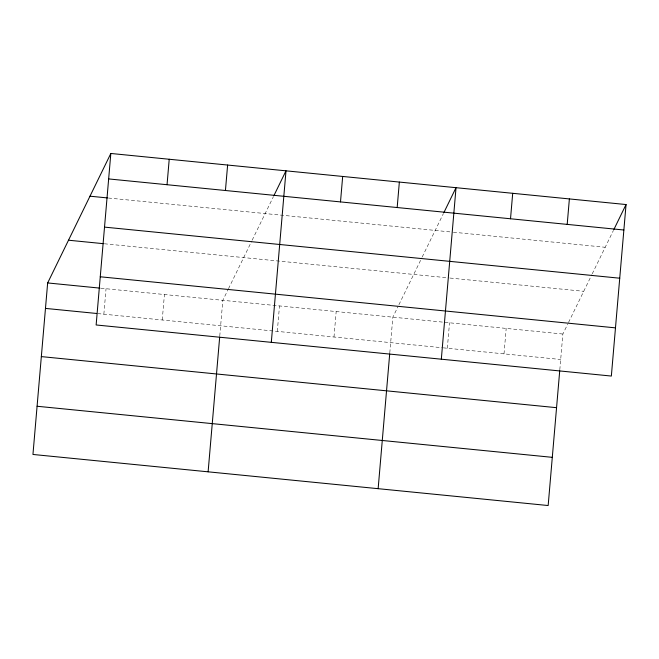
<?xml version="1.0" encoding="UTF-8"?>
<svg xmlns="http://www.w3.org/2000/svg" width="659" height="659" viewBox="0 0 659 659"><rect width="100%" height="100%" fill="white"/><g stroke="black" fill="none" stroke-linecap="round" stroke-linejoin="round"><path stroke-width="0.49" stroke-dasharray="3.29 2.47" d="M103.858 314.195L106.041 288.733M162.254 319.986L164.437 294.524M219.768 336.024L222.824 300.315L228.039 289.631M277.315 331.395L279.498 305.933M333.989 337.013L336.172 311.55M389.79 352.886L392.846 317.168L398.061 306.484M447.337 348.249L449.52 322.786M504.011 353.867L506.194 328.404M559.812 369.74L562.868 334.031L567.646 324.236M228.475 288.741L251.73 241.079M252.183 240.156L273.411 196.646M398.926 304.705L421.752 257.933M422.205 257.018L443.433 213.508M568.519 322.457L591.774 274.795M592.219 273.872L613.455 230.362M108.422 198.021L452.387 232.125M453.392 232.223L605.201 247.273M104.361 243.772L449.117 277.95M450.13 278.057L583.717 291.303M100.926 288.222L562.868 334.031M97.713 313.585L442.28 347.746M443.293 347.845L560.685 359.484"/><path stroke-width="0.99" d="M110.836 153.465L96.132 324.969L611.346 376.058L626.05 204.545L110.836 153.465L47.654 282.942L32.95 454.455L548.164 505.535L559.722 370.77M167.04 184.718L169.223 159.256M225.436 190.5L227.619 165.047M208.12 471.819L219.678 337.054M271.302 342.342L286.006 170.829L273.847 195.756M340.497 201.909L342.68 176.455M397.171 207.536L399.354 182.073M378.142 488.681L389.7 353.908M441.324 359.196L456.028 187.691L443.869 212.618M510.519 218.772L512.702 193.309M567.193 224.389L569.376 198.927M613.891 229.472L626.05 204.545M108.653 178.927L623.867 230.007M89.986 196.193L107.401 197.922M104.517 227.116L619.732 278.205M68.503 240.214L103.331 243.665M100.259 276.78L615.481 327.861M47.654 282.942L99.896 288.123M45.471 308.404L96.692 313.478M41.336 356.601L556.558 407.682M37.085 406.257L552.3 457.338"/></g></svg>
